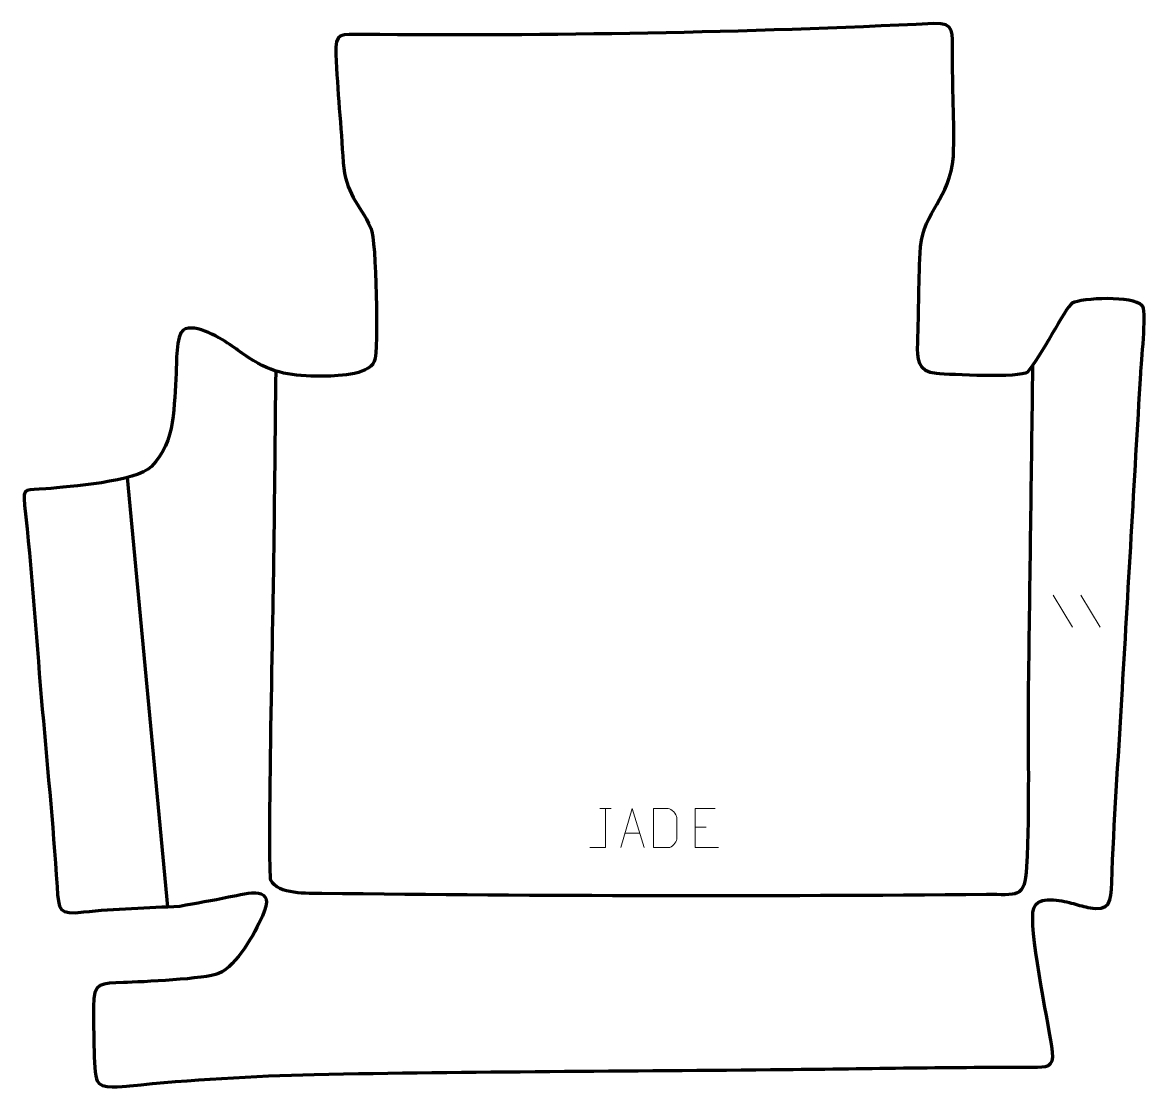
# Model space of a CAD drawing. Header units: millimetres. Extents: x -682 to 36, y 12 to 694.
import ezdxf

# ---------------------------------------------------------------- set-up
doc = ezdxf.new("R2010")
doc.units = ezdxf.units.MM
doc.header["$MEASUREMENT"] = 0
doc.layers.add('layer 1', color=7, linetype='Continuous')
doc.layers.add('layer 2', color=7, linetype='Continuous')

msp = doc.modelspace()

# ---------------------------------------------------------------- linework, layer by layer
at = {"layer": 'layer 1', "color": 142, "lineweight": 158}
msp.add_open_spline([(-36.7045, 474.8375), (-37.6041, 406.7377), (-38.5041, 338.638), (-39.4037, 270.5382), (-39.4037, 270.5382), (-39.7665, 232.3232), (-38.6172, 192.7626), (-40.5386, 154.7383), (-40.5386, 154.7383), (-41.5952, 133.8284), (-46.8376, 137.3005), (-66.0918, 137.1101), (-66.0918, 137.1101), (-207.4224, 135.7871), (-349.7364, 136.0384), (-491.0107, 137.7738), (-491.0107, 137.7738), (-499.4562, 137.8805), (-519.3881, 137.0123), (-523.5245, 146.2394), (-523.5245, 146.2394), (-525.8312, 151.3848), (-521.7802, 332.6265), (-521.576, 351.7905), (-521.576, 351.7905), (-521.1305, 391.7611), (-520.6865, 431.7316), (-520.268, 471.7025)], degree=3, knots=[0, 0, 0, 0, 0.125, 0.125, 0.125, 0.125, 0.25, 0.25, 0.25, 0.25, 0.375, 0.375, 0.375, 0.375, 0.5, 0.5, 0.5, 0.5, 0.625, 0.625, 0.625, 0.625, 0.75, 0.75, 0.75, 0.75, 1, 1, 1, 1], dxfattribs=at)
msp.add_open_spline([(-615.409, 403.7055), (-615.409, 403.7055), (-589.599, 129.3468), (-589.599, 129.3468)], degree=3, dxfattribs=at)
at = {"layer": 'layer 2', "color": 242, "lineweight": 158}
msp.add_open_spline([(-581.7707, 129.7561), (-601.8901, 128.6245), (-623.2824, 128.1534), (-643.1941, 125.9602), (-643.1941, 125.9602), (-659.3681, 124.1786), (-659.1997, 126.7123), (-660.2104, 142.1019), (-660.2104, 142.1019), (-662.8458, 182.2332), (-666.8592, 222.987), (-670.3127, 263.1254), (-670.3127, 263.1254), (-673.7951, 303.7761), (-676.2982, 345.6767), (-681.069, 386.0735), (-681.069, 386.0735), (-682.3411, 398.1852), (-679.7611, 395.3885), (-667.4198, 396.4454), (-667.4198, 396.4454), (-652.4672, 397.7291), (-609.8625, 400.8245), (-599.8083, 410.8035), (-599.8083, 410.8035), (-584.0037, 426.4901), (-585.6974, 450.1908), (-584.1273, 470.4035), (-584.1273, 470.4035), (-583.846, 476.0164), (-584.2996, 494.9147), (-579.6335, 497.9045), (-579.6335, 497.9045), (-571.7669, 502.9451), (-554.824, 492.1434), (-548.4037, 487.6845), (-548.4037, 487.6845), (-544.8344, 485.2056), (-541.3644, 482.6306), (-537.7567, 480.1996), (-537.7567, 480.1996), (-521.8717, 469.8938), (-509.9009, 468.3653), (-491.2463, 468.4437), (-491.2463, 468.4437), (-482.7921, 468.4791), (-461.3771, 468.5965), (-457.4834, 477.7922), (-457.4834, 477.7922), (-454.5004, 484.8372), (-456.2186, 555.7744), (-459.6165, 563.0031), (-459.6165, 563.0031), (-467.3087, 579.3676), (-476.0172, 585.068), (-477.3056, 604.9981), (-477.3056, 604.9981), (-478.7922, 627.8933), (-480.919, 651.1657), (-482.1046, 673.9937), (-482.1046, 673.9937), (-482.8581, 688.5012), (-478.4136, 686.9596), (-465.0156, 686.831), (-465.0156, 686.831), (-346.5114, 685.6939), (-218.6648, 687.9697), (-99.8738, 693.8185), (-99.8738, 693.8185), (-86.0497, 694.4991), (-87.7814, 687.4223), (-87.8989, 675.8453), (-87.8989, 675.8453), (-87.9868, 653.7319), (-86.5495, 630.8547), (-87.2486, 608.9328), (-87.2486, 608.9328), (-89.7324, 581.1009), (-106.271, 574.0136), (-108.2244, 551.1539), (-108.2244, 551.1539), (-109.6681, 530.6993), (-109.2797, 510.1754), (-110.0779, 489.6758), (-110.0779, 489.6758), (-110.471, 479.5773), (-110.1306, 471.1205), (-98.0783, 470.0703), (-98.0783, 470.0703), (-89.4001, 469.4195), (-44.5809, 467.1623), (-39.8394, 471.0166), (-39.8394, 471.0166), (-32.5025, 479.3286), (-15.5076, 512.4688), (-11.3499, 515.0343), (-11.3499, 515.0343), (-5.5577, 518.6084), (27.9954, 519.7997), (33.2474, 513.5958), (33.2474, 513.5958), (33.2474, 513.5958), (33.7558, 512.8815), (33.7558, 512.8815), (33.7558, 512.8815), (36.1534, 508.2759), (32.896, 477.3487), (32.4338, 470.0976), (32.4338, 470.0976), (28.4114, 400.6612), (24.388, 331.2249), (20.3647, 261.7886), (20.3647, 261.7886), (18.1156, 222.9733), (15.3027, 183.5248), (13.9046, 144.7404), (13.9046, 144.7404), (13.4721, 132.7441), (13.2985, 125.9039), (-1.2865, 128.867), (-1.2865, 128.867), (-4.7917, 129.5791), (-8.432, 130.8046), (-11.9474, 131.7023), (-11.9474, 131.7023), (-18.5511, 133.2749), (-32.8636, 136.9404), (-35.9647, 128.2997), (-35.9647, 128.2997), (-39.4634, 116.6033), (-27.2468, 57.6711), (-24.3479, 40.2725), (-24.3479, 40.2725), (-22.3568, 28.3224), (-25.4306, 26.8189), (-33.551, 26.832), (-33.551, 26.832), (-87.5898, 26.9165), (-140.7781, 25.8794), (-194.7427, 25.2898), (-194.7427, 25.2898), (-295.0886, 24.2145), (-395.5502, 24.0967), (-495.8714, 22.1203), (-495.8714, 22.1203), (-534.499, 21.2096), (-575.2662, 18.7943), (-613.6936, 14.8652), (-613.6936, 14.8652), (-618.3317, 14.391), (-632.3873, 12.4932), (-634.6954, 17.9718), (-634.6954, 17.9718), (-637.1311, 23.7533), (-636.8512, 56.8904), (-636.9148, 65.4693), (-636.9148, 65.4693), (-637.1176, 81.4473), (-631.9485, 80.2403), (-617.7906, 80.8059), (-617.7906, 80.8059), (-606.2878, 81.3011), (-565.3912, 83.0136), (-557.0129, 86.6548), (-557.0129, 86.6548), (-545.1438, 91.8132), (-534.1677, 111.9048), (-528.9788, 123.3554), (-528.9788, 123.3554), (-519.8406, 143.5212), (-537.6102, 138.0959), (-550.5748, 135.5462), (-550.5748, 135.5462), (-560.9499, 133.5057), (-571.3716, 131.6732), (-581.7707, 129.7561)], degree=3, knots=[0, 0, 0, 0, 0.02222222, 0.02222222, 0.02222222, 0.02222222, 0.04444444, 0.04444444, 0.04444444, 0.04444444, 0.06666667, 0.06666667, 0.06666667, 0.06666667, 0.08888889, 0.08888889, 0.08888889, 0.08888889, 0.11111111, 0.11111111, 0.11111111, 0.11111111, 0.13333333, 0.13333333, 0.13333333, 0.13333333, 0.15555556, 0.15555556, 0.15555556, 0.15555556, 0.17777778, 0.17777778, 0.17777778, 0.17777778, 0.2, 0.2, 0.2, 0.2, 0.22222222, 0.22222222, 0.22222222, 0.22222222, 0.24444444, 0.24444444, 0.24444444, 0.24444444, 0.26666667, 0.26666667, 0.26666667, 0.26666667, 0.28888889, 0.28888889, 0.28888889, 0.28888889, 0.31111111, 0.31111111, 0.31111111, 0.31111111, 0.33333333, 0.33333333, 0.33333333, 0.33333333, 0.35555556, 0.35555556, 0.35555556, 0.35555556, 0.37777778, 0.37777778, 0.37777778, 0.37777778, 0.4, 0.4, 0.4, 0.4, 0.42222222, 0.42222222, 0.42222222, 0.42222222, 0.44444444, 0.44444444, 0.44444444, 0.44444444, 0.46666667, 0.46666667, 0.46666667, 0.46666667, 0.48888889, 0.48888889, 0.48888889, 0.48888889, 0.51111111, 0.51111111, 0.51111111, 0.51111111, 0.53333333, 0.53333333, 0.53333333, 0.53333333, 0.55555556, 0.55555556, 0.55555556, 0.55555556, 0.57777778, 0.57777778, 0.57777778, 0.57777778, 0.6, 0.6, 0.6, 0.6, 0.62222222, 0.62222222, 0.62222222, 0.62222222, 0.64444444, 0.64444444, 0.64444444, 0.64444444, 0.66666667, 0.66666667, 0.66666667, 0.66666667, 0.68888889, 0.68888889, 0.68888889, 0.68888889, 0.71111111, 0.71111111, 0.71111111, 0.71111111, 0.73333333, 0.73333333, 0.73333333, 0.73333333, 0.75555556, 0.75555556, 0.75555556, 0.75555556, 0.77777778, 0.77777778, 0.77777778, 0.77777778, 0.8, 0.8, 0.8, 0.8, 0.82222222, 0.82222222, 0.82222222, 0.82222222, 0.84444444, 0.84444444, 0.84444444, 0.84444444, 0.86666667, 0.86666667, 0.86666667, 0.86666667, 0.88888889, 0.88888889, 0.88888889, 0.88888889, 0.91111111, 0.91111111, 0.91111111, 0.91111111, 0.93333333, 0.93333333, 0.93333333, 0.93333333, 0.95555556, 0.95555556, 0.95555556, 0.95555556, 1, 1, 1, 1], dxfattribs=at)
at = {"layer": 'layer 2', "color": 250, "lineweight": 9}
for points in [[(-23.5243, 328.4993), (-23.5243, 328.4993), (-11.16, 307.955), (-11.16, 307.955)], [(-5.7944, 328.4993), (-5.7944, 328.4993), (6.5699, 307.955), (6.5699, 307.955)], [(-313.2402, 192.0471), (-313.2402, 192.0471), (-306.072, 192.0471), (-306.072, 192.0471)], [(-252.4081, 180.1748), (-252.4081, 180.1748), (-245.24, 180.1748), (-245.24, 180.1748)], [(-297.2004, 176.3502), (-297.2004, 176.3502), (-287.7047, 176.3502), (-287.7047, 176.3502)]]:
    msp.add_open_spline(points, degree=3, dxfattribs=at)
for points, knots in [([(-319.6781, 167.0935), (-319.6781, 167.0935), (-309.6561, 167.0935), (-309.6561, 167.0935), (-309.6561, 167.0935), (-309.6561, 167.0935), (-309.6561, 192.0471), (-309.6561, 192.0471)], [0, 0, 0, 0, 0.33333333, 0.33333333, 0.33333333, 0.33333333, 1, 1, 1, 1]), ([(-299.923, 167.1008), (-299.923, 167.1008), (-292.552, 192.0543), (-292.552, 192.0543), (-292.552, 192.0543), (-292.552, 192.0543), (-284.9821, 167.1008), (-284.9821, 167.1008)], [0, 0, 0, 0, 0.33333333, 0.33333333, 0.33333333, 0.33333333, 1, 1, 1, 1]), ([(-278.9806, 167.1236), (-276.6488, 167.124), (-271.6986, 167.1), (-269.3671, 167.0997), (-269.3671, 167.0997), (-267.4421, 166.9943), (-264.1235, 170.5359), (-264.1347, 172.5532), (-264.1347, 172.5532), (-264.1351, 178.3233), (-264.1351, 180.493), (-264.1347, 186.2623), (-264.1347, 186.2623), (-264.139, 188.4004), (-267.5135, 192.0605), (-269.6659, 192.047), (-269.6659, 192.047), (-271.9916, 192.047), (-276.7159, 192.047), (-279.042, 192.047), (-279.042, 192.047), (-279.0416, 186.3001), (-278.9803, 172.8709), (-278.9806, 167.1236)], [0, 0, 0, 0, 0.14285714, 0.14285714, 0.14285714, 0.14285714, 0.28571429, 0.28571429, 0.28571429, 0.28571429, 0.42857143, 0.42857143, 0.42857143, 0.42857143, 0.57142857, 0.57142857, 0.57142857, 0.57142857, 0.71428571, 0.71428571, 0.71428571, 0.71428571, 1, 1, 1, 1]), ([(-239.5342, 192.0545), (-239.5342, 192.0545), (-252.4081, 192.0545), (-252.4081, 192.0545), (-252.4081, 192.0545), (-252.4081, 192.0545), (-252.4081, 167.1009), (-252.4081, 167.1009), (-252.4081, 167.1009), (-252.4081, 167.1009), (-237.5423, 167.1009), (-237.5423, 167.1009)], [0, 0, 0, 0, 0.25, 0.25, 0.25, 0.25, 0.5, 0.5, 0.5, 0.5, 1, 1, 1, 1])]:
    msp.add_open_spline(points, degree=3, knots=knots, dxfattribs=at)

doc.saveas('drawing.dxf')
